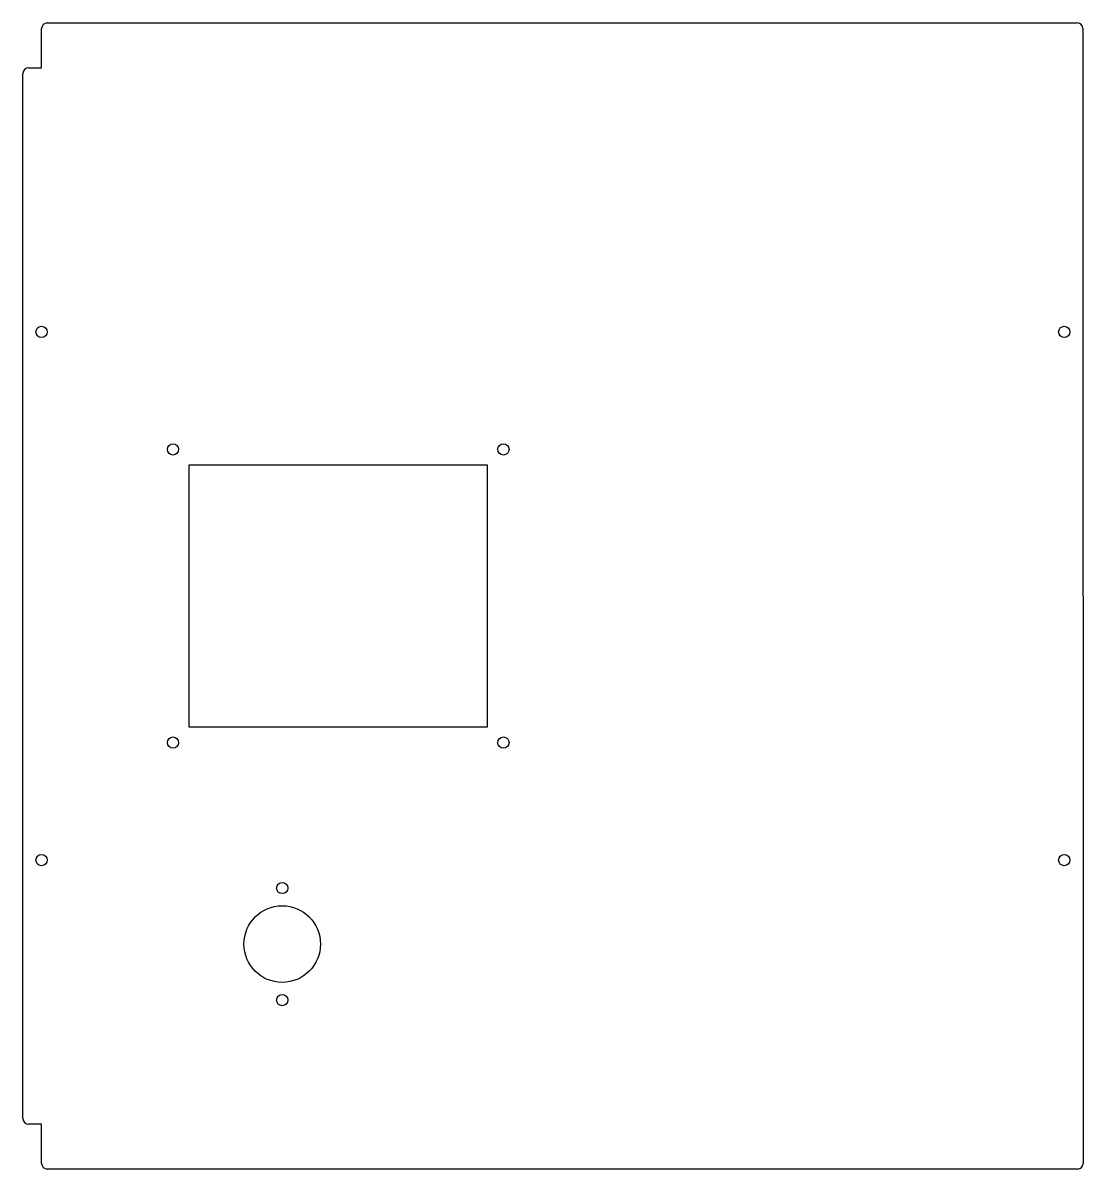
# Model space of a CAD drawing. Header units: millimetres. Extents: x 10 to 294, y -153 to 153.
import ezdxf

# ---------------------------------------------------------------- set-up
doc = ezdxf.new("R2010")
doc.units = ezdxf.units.MM

msp = doc.modelspace()

# ---------------------------------------------------------------- linework, layer by layer
at = {"color": 7, "linetype": 'Continuous', "lineweight": 25}
for p, q in [((16.55, 153.45), (292.45, 153.45)), ((15.05, 141.45), (15.05, 151.95)), ((293.95, 151.95), (294, -151.95)), ((11.55, 141.45), (15.05, 141.45)), ((10.05, -139.95), (10.05, 139.95)), ((54.5, 35), (54.5, -35)), ((134.5, 35), (54.5, 35)), ((134.5, -35), (134.5, 35)), ((54.5, -35), (134.5, -35)), ((15.05, -141.45), (11.55, -141.45)), ((15.05, -151.95), (15.05, -141.45)), ((292.5, -153.45), (16.55, -153.45))]:
    msp.add_line(p, q, dxfattribs=at)
for centre, radius in [((15.03, 70.72), 1.5), ((288.95, 70.72), 1.5), ((50.25, 39.25), 1.5), ((138.75, 39.25), 1.5), ((50.25, -39.25), 1.5), ((138.75, -39.25), 1.5), ((15.03, -70.72), 1.5), ((288.95, -70.72), 1.5), ((79.5, -78.2), 1.5), ((79.5, -93.2), 10.25), ((79.5, -108.2), 1.5)]:
    msp.add_circle(centre, radius, dxfattribs=at)
for centre, start, end in [((16.55, 151.95), 90, 180), ((292.45, 151.95), 0.0093, 90), ((11.55, 139.95), 90, 180), ((11.55, -139.95), 180, 270), ((16.55, -151.95), 180, 270), ((292.5, -151.95), 270, 0.0093)]:
    msp.add_arc(centre, 1.5, start, end, dxfattribs=at)

doc.saveas('drawing.dxf')
